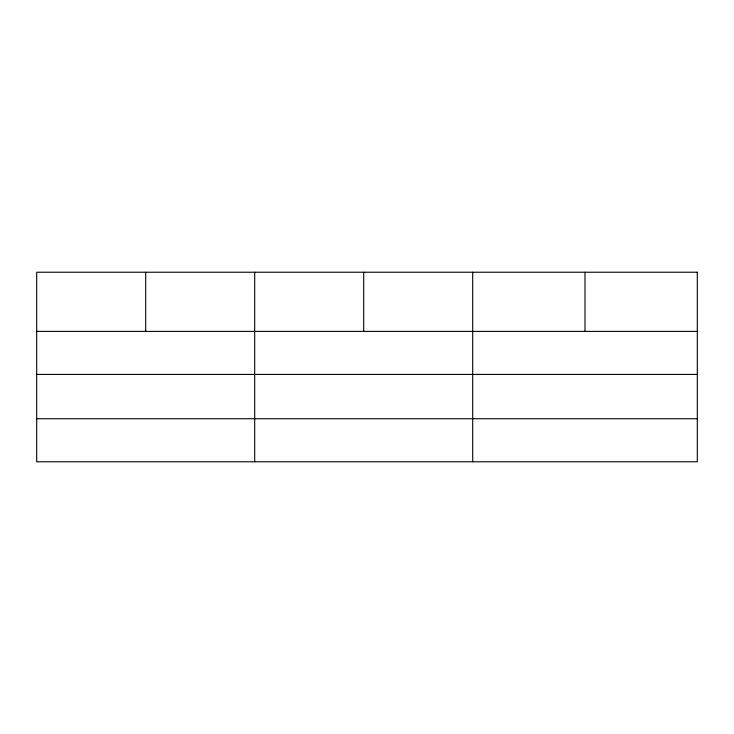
<?xml version="1.0" encoding="UTF-8"?>
<svg xmlns="http://www.w3.org/2000/svg" width="734" height="734" viewBox="0 0 734 734"><rect width="100%" height="100%" fill="white"/><g stroke="black" fill="none" stroke-linecap="round" stroke-linejoin="round"><path stroke-width="1.1" d="M36.7 331.392L697.3 331.392M36.7 374.413L697.3 374.413M36.7 418.738L697.3 418.738M584.998 272.231L584.998 331.392M472.696 272.231L472.696 461.769M363.697 272.231L363.697 331.392M254.698 272.231L254.698 461.769M145.699 272.231L145.699 331.392M697.3 272.231L36.7 272.231L36.7 461.769L697.3 461.769L697.3 272.231"/></g></svg>
